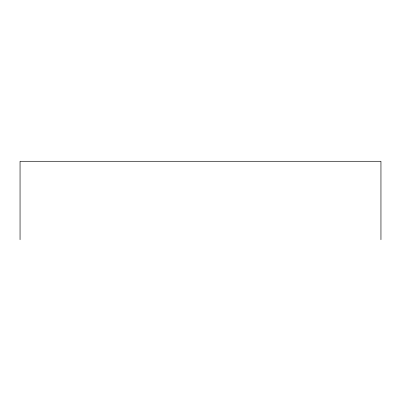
<?xml version="1.0" encoding="UTF-8"?>
<svg xmlns="http://www.w3.org/2000/svg" width="401" height="401" viewBox="0 0 401 401"><rect width="100%" height="100%" fill="white"/><g stroke="black" fill="none" stroke-linecap="round" stroke-linejoin="round"><path stroke-width="0.6" d="M380.95 239.713L380.95 161.287L20.05 161.287L20.05 239.713"/></g></svg>
